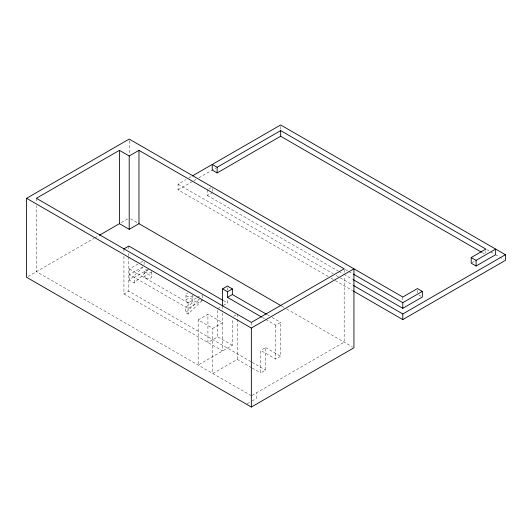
<?xml version="1.0" encoding="UTF-8"?>
<svg xmlns="http://www.w3.org/2000/svg" width="532" height="532" viewBox="0 0 532 532"><rect width="100%" height="100%" fill="white"/><g stroke="black" fill="none" stroke-linecap="round" stroke-linejoin="round"><path stroke-width="0.4" stroke-dasharray="2.66 2" d="M148.408 269.531L134.337 283.071L129.449 280.251L142.935 267.27M202.153 300.56L188.082 314.099L185.635 312.69L199.706 299.144M328.124 276.48L178.06 189.838L178.06 184.198L185.947 179.643M188.82 177.987L191.686 176.325M28.036 276.454L94.044 238.343M94.763 237.93L98.666 235.676M121.309 222.602L128.485 218.459M178.06 189.838L193.123 181.139M193.841 180.727L195.995 179.483M198.862 177.828L216.085 167.886M208.77 189.033L210.858 187.823M207.374 189.838L207.374 195.483L212.255 192.664M129.449 280.251L129.449 268.966L137.828 264.131M140.621 262.515L142.709 261.312M142.709 266.951L129.449 274.605L188.082 308.454L202.739 299.995M148.295 269.365L134.337 277.425L134.337 283.071M123.929 256.238L123.929 293.983L128.817 291.164L251.29 361.873M129.449 268.966L188.082 302.814L196.454 297.98M197.153 297.574L201.342 295.16M200.291 298.585L185.635 307.044L185.635 312.69M198.157 319.912L207.926 314.272L222.582 322.738L212.813 328.377L198.157 319.912L198.157 365.045L232.358 345.301L232.358 318.754M217.701 308.633L221.192 306.618M223.28 305.408L227.47 302.987L227.47 298.957M233.754 316.287L235.849 315.077M232.358 345.301L217.701 336.842L207.926 342.482L207.926 314.272M265.827 319.493L275.769 325.232L280.657 322.412L280.657 356.26L275.769 359.087L260.733 350.402L260.733 372.965L265.614 370.146L265.614 347.582L260.733 350.402M251.476 367.625L237.245 359.406L212.813 373.511L212.813 328.377M471.897 262.775L474.69 261.165M252.042 395.349L344.171 342.162L344.171 276.234M247.154 403.815L251.343 401.394M252.042 400.995L256.231 398.574L256.231 392.935M486.733 249.581L494.627 254.143M495.345 254.555L498.936 256.63M499.654 257.042L503.964 259.53M482.271 252.647L484.419 253.89M418.85 295.014L420.945 296.224M345.275 269.458L348.154 271.12M348.872 271.533L352.503 273.634M207.374 195.483L338.139 270.981M338.857 271.393L343.167 273.88M343.885 274.299L352.503 279.273M178.06 184.198L333.152 273.741M336.025 275.396L339.615 277.471M340.334 277.884L352.536 284.933M330.997 278.136L334.588 280.211M335.306 280.623L352.536 290.578M130.639 218.878L137.815 223.021M281.747 306.119L286.056 308.607M286.775 309.019L352.51 346.97M267.164 314.625L269.292 315.855M272.131 317.491L280.657 322.412M262.276 317.444L265.116 319.08M223.181 300.514L227.47 302.987M265.614 347.582L280.657 356.26M252.008 362.292L265.614 370.146M123.929 293.983L222.582 350.94L222.582 310.735M252.188 368.038L260.733 372.965M251.343 395.755L36.369 271.639L36.369 205.718M485.856 250.685L485.856 253.106M417.46 290.179L417.46 293.405M402.797 297.029L402.797 301.059M344.171 269.644L344.171 272.943M280.657 126.576L280.657 129.801M275.769 325.232L275.769 359.087M251.343 322.412L251.343 326.535M237.245 314.272L237.245 318.375M237.245 319.2L237.245 359.406M227.47 287.679L227.47 290.093M222.582 305.814L222.582 309.917M217.701 310.289L217.701 336.842M212.255 188.634L212.255 191.853M202.739 295.16L202.739 298.379M192.883 295.732L192.883 300.567A3.458 1.995 0 0 1 187.703 302.296A3.458 1.995 0 0 1 187.703 298.838A3.458 1.995 0 0 1 192.883 300.567M188.082 302.814L188.082 314.099M185.974 294.928L185.974 300.567M151.72 271.965L151.72 276.8M144.81 271.16L144.81 276.8M144.106 262.116L144.106 264.53M129.203 140.714L129.203 153.874M128.817 246.03L128.817 250.133M128.817 253.418L128.817 255.879M128.817 256.703L128.817 291.164M123.929 248.856L123.929 252.959M36.369 198.303L36.369 202.419M192.764 295.44A3.458 1.995 0 0 1 187.324 296.504A3.458 1.995 0 0 1 187.703 293.199M151.6 271.672A3.458 1.995 0 0 1 146.16 272.743A3.458 1.995 0 0 1 146.533 269.431M145.821 278.209A3.458 1.995 0 0 0 151.6 277.318A3.458 1.995 0 0 0 147.371 274.871A3.458 1.995 0 0 0 145.821 278.209"/><path stroke-width="0.8" d="M26.6 198.303L251.343 328.058L353.94 268.82L353.94 347.802L251.343 407.04L26.6 277.285L26.6 198.303L129.203 139.065L402.797 297.029L417.46 288.563L422.342 291.39L422.342 297.029L402.797 308.314L353.221 279.686M119.427 150.35L36.369 198.303L251.343 322.412L344.171 268.82L138.972 150.35L129.203 155.989L119.427 150.35L119.427 223.686L99.378 235.264M192.404 175.912L280.657 124.96L505.4 254.715L505.4 260.361L402.797 319.592L353.255 290.991M481.553 252.235L280.657 136.245L217.142 172.913L212.255 170.094L212.255 164.455L217.142 167.274L280.657 130.606L485.856 249.076L471.199 257.535L471.199 263.18L476.087 266L495.631 254.715L495.631 249.076L476.087 260.361L471.199 257.535M119.427 223.686L129.203 229.332L138.972 223.686L281.036 305.707M123.929 248.856L128.817 246.03L222.469 300.101M222.582 305.814L222.582 288.889L227.47 286.063L232.358 288.889L232.358 294.529L266.452 314.213M222.582 288.889L227.47 291.709L232.358 288.889M227.47 291.709L227.47 297.348L232.358 294.529M353.221 274.047L402.797 302.668L422.342 291.39M353.255 285.352L402.797 313.953L505.4 254.715M227.47 297.348L261.564 317.032M476.087 260.361L476.087 266M402.797 302.668L402.797 308.314M402.797 313.953L402.797 319.592M280.657 130.606L280.657 136.245M251.343 328.058L251.343 407.04M217.142 167.274L217.142 172.913M138.972 150.35L138.972 223.686M129.203 155.989L129.203 229.332"/></g></svg>
